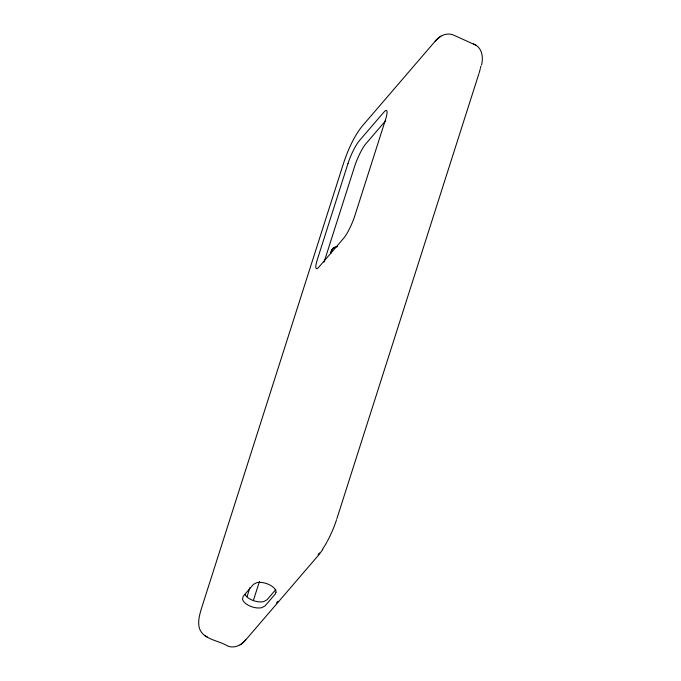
<?xml version="1.0" encoding="UTF-8"?>
<svg xmlns="http://www.w3.org/2000/svg" width="681" height="681" viewBox="0 0 681 681"><rect width="100%" height="100%" fill="white"/><g stroke="black" fill="none" stroke-linecap="round" stroke-linejoin="round"><path stroke-width="1.02" d="M481.535 65.146C483.374 57.996 482.429 48.564 475.168 44.784M324.054 262.168L354.631 166.36A18.396 3.311 -66.2 0 1 365.859 143.768L385.718 120.648M330.489 253.221L331.136 251.195A7.355 6.223 40.7 0 1 335.759 247.441M330.813 253.485L331.775 250.455A7.355 6.223 40.7 0 1 337.512 246.65M247.024 596.726L249.936 587.609M253.323 600.659L259.461 581.412M336.891 518.675L478.803 73.991M322.811 549.439L319.236 554.351L245.798 639.825C241.67 645.23 234.06 648.814 227.454 645.92C218.303 640.14 201.525 639.519 198.971 626.52C197.941 620.187 199.822 613.896 201.636 607.886L343.879 162.189C348.178 149.641 353.592 137.204 361.764 126.649L435.202 41.175C439.364 35.795 446.923 32.169 453.546 35.08L476.13 45.304M275.856 589.482L267.003 599.791L263.649 601.638A12.139 6.086 17.7 0 1 244.837 594.283M276.512 602.932L277.891 601.314M318.078 554.547L319.466 552.929M435.202 41.175L436.393 39.941M436.725 39.592L440.939 36.127M244.275 641.408L241.627 643.732M244.607 641.059L245.798 639.825M240.061 644.873L241.5 643.826M473.414 43.839L474.376 44.359M204.87 635.696L205.832 636.216M206.624 636.641L207.586 637.161M480.786 66.261A25.75 4.631 -66.2 0 1 480.463 67.938M480.258 68.849A25.75 4.631 -66.2 0 1 479.066 73.165M336.567 519.688A25.75 4.631 -66.2 0 1 327.399 541.148M326.965 541.957A25.75 4.631 -66.2 0 1 322.334 549.431M276.035 592.189L275.269 594.011L265.054 605.911L261.717 607.699A12.139 6.086 17.7 0 1 249.893 606.039A12.139 6.086 17.7 0 1 242.496 599.229L243.194 596.275L253.417 584.383L256.728 582.664A12.139 6.086 17.7 0 1 268.544 584.332A12.139 6.086 17.7 0 1 275.95 591.142L276.035 592.189M348.008 163.44L317.431 259.248A18.396 3.311 -66.2 0 0 318.98 266.978L343.633 238.282A18.396 3.311 -66.2 0 0 354.861 215.69L385.437 119.882A18.396 3.311 -66.2 0 0 383.888 112.152L359.236 140.848A18.396 3.311 -66.2 0 0 348.008 163.44"/></g></svg>
